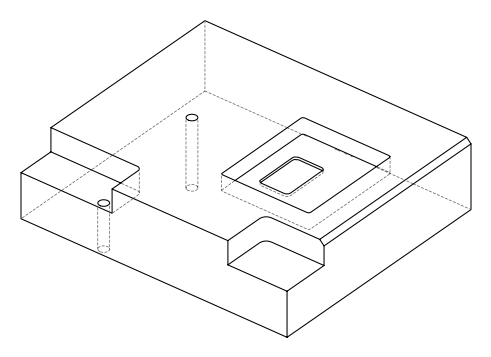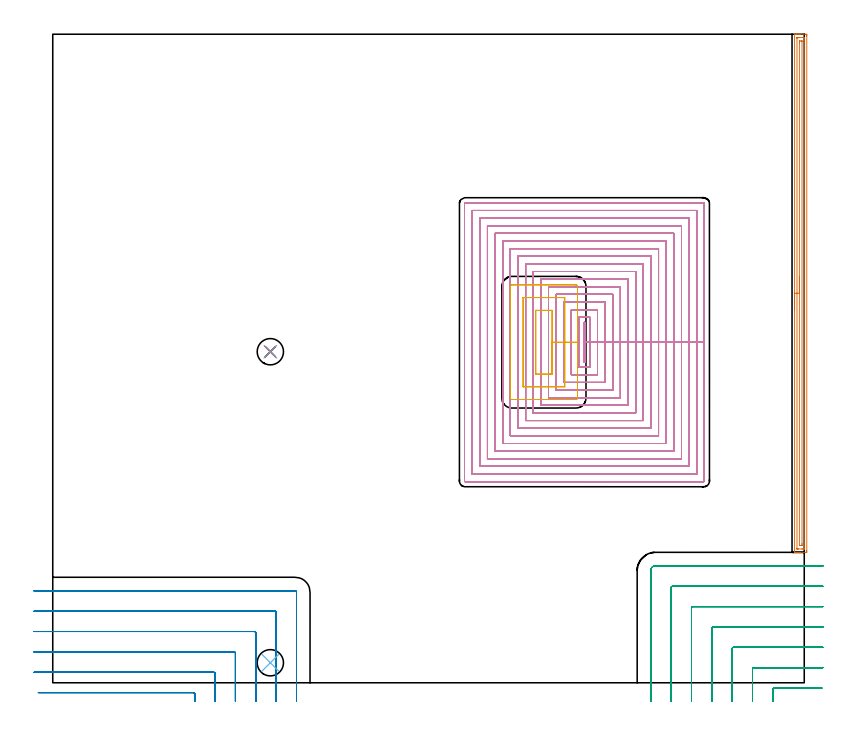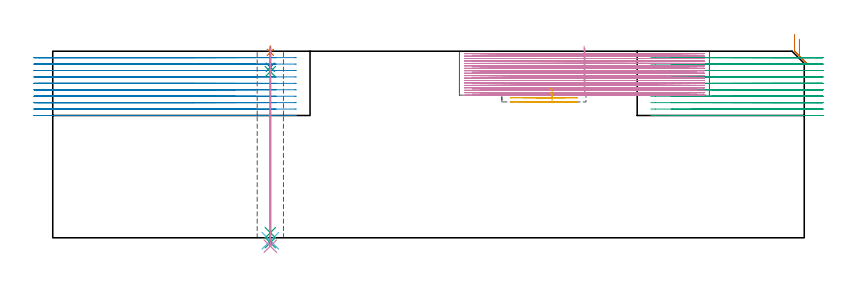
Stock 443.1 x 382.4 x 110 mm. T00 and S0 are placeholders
(PLAN: 10 operations, 8 tool changes, 251.4 min)
(1 AREA_MILL | FG_CHAMFER_SURFACE | UGT0205_001 | 7.53 min | 8023 mm3)
(2 MILL_CORNER_NOTCH_RECTANGULAR | CORNER_NOTCH_RECTANGULAR | NXT0201_012 | Follow Part, ap 4, ae 75% | 20.96 min | 357033 mm3)
(3 MILL_CORNER_NOTCH_RECTANGULAR_1 | CORNER_NOTCH_RECTANGULAR_1 | NXT0201_012 | Follow Part, ap 4, ae 75% | 17.07 min | 286057 mm3)
(4 MILL_RECTANGULAR_POCKET | POCKET_RECTANGULAR_STRAIGHT | NXT0201_008 | Follow Part, ap 1.5, ae 75% | 202.39 min | 650346 mm3)
(5 MILL_RECTANGULAR_POCKET_1 | POCKET_RECTANGULAR_STRAIGHT_1 | UGT0201_101 | Follow Part, ap 2.5, ae 75% | 2.09 min | 15281 mm3)
(6 INDEXABLE_INSERT_DRILL_THROUGH_HOLE_FROM_SOLID | STEP1HOLE | NXT0302_002 | 0.31 min | 13580 mm3)
(7 SPOT_DRILL | STEP1HOLE_1 | NXT0321_9005460120000 | 0.03 min | 3 mm3)
(8 DRILL_BLIND_HOLE_INTO_CENTER | STEP1HOLE_1 | UGT0301_185 | 0.05 min | 219 mm3)
(9 GUN_DRILL_THROUGH_HOLE | STEP1HOLE_1 | UGT0307_002 | 0.53 min | 2872 mm3)
(10 SPADE_DRILL_TO_ENLARGE_THROUGH_HOLE | STEP1HOLE_1 | UGT0306_006 | 0.47 min | 17616 mm3)
(TOOL UGT0205_001 | Chamfer Mill 20 x 3 x 45 deg. | D20 FL50 Z2)
(TOOL NXT0201_012 | ENDMILL 16mm [2P460-1600-NA 1630] | D16 FL38 Z6)
(TOOL NXT0201_008 | ENDMILL 6mm [2P460-0600-NA 1630] | D6 FL26 Z6)
(TOOL UGT0201_101 | End Mill 10 mm | D10 FL12 Z2)
(TOOL NXT0302_002 | Index. Insert Drill 15.5mm [880-D1550L20-05] | D15.5 PA176 FL78 Z2)
(TOOL NXT0321_9005460120000 | NC Spot Drill, 142deg, 12mm, Carbide, Uncoated | D12 PA142 FL30 Z2)
(TOOL UGT0301_185 | Twist Drill 6.3 mm | D6.3 PA118 FL61 Z2)
(TOOL UGT0307_002 | Gun Drill 6 mm | D6 PA130 FL24 Z1)
(TOOL UGT0306_006 | Spade Drill 15.5mm | D15.5 PA132 FL10 Z2)
(OP 1 AREA_MILL)
G17 G21 G94 G90
T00 M6
G54
G17 G0 G90 X437.4 Y219.65 S1061 M3
G43 Z120. H0
G94 G1 Y219.688 Z119.128 F250.
Y219.802 Z118.263
Y219.991 Z117.412
Y220.253 Z116.58
Y220.587 Z115.774
Y220.99 Z115.
Y221.458 Z114.264
Y221.99 Z113.572
Y222.579 Z112.929
Y223.222 Z112.339
Y223.914 Z111.808
Y224.65 Z111.34
Y225.424 Z110.937
Y226.23 Z110.603
Y227.062 Z110.341
Y227.913 Z110.152
Y228.778 Z110.038
Y229.65 Z110.
Y382.242
X437.402 Y382.392 Z109.988
X437.421 Y382.4 Z109.97
X437.755 Z109.644
X438.161 Z109.238
X438.787 Z108.608
X439.985 Z107.411
X440.557 Z106.837
X443.812 Z103.585
X444.098 Y382.397 Z103.299
X444.591 Y382.391 Z102.806
X444.594 Y382.297 Z102.803
X444.599 Y381.796 Z102.801
X444.6 Y381.29 Z102.8
Y77.89
X444.599 Y77.504 Z102.801
X444.594 Y77.003 Z102.803
X444.591 Y76.909 Z102.806
X444.098 Y76.9 Z103.299
X440.557 Z106.837
X439.985 Z107.411
X439.672 Z107.724
X439.1 Z108.296
X438.787 Z108.608
X438.181 Z109.219
X437.755 Z109.644
X437.421 Z109.97
X437.402 Y76.908 Z109.988
X437.4 Y77.058 Z110.
Y229.65
X438.814 Z108.586
Y380.011
X438.816 Y380.227 Z108.584
X438.819 Y380.335 Z108.581
X438.821 Y380.381 Z108.579
X438.902 Y380.39 Z108.498
X439.289 Y380.398 Z108.111
X439.672 Y380.399 Z107.728
X440.172 Y380.4 Z107.228
X442.328 Z105.072
X442.827 Z104.573
X443.061 Y380.397 Z104.339
X443.162 Y380.392 Z104.238
X443.178 Y380.39 Z104.222
X443.18 Y380.376 Z104.22
X443.183 Y380.329 Z104.217
X443.185 Y380.232 Z104.215
X443.186 Y79.289 Z104.214
X443.184 Y79.072 Z104.216
X443.181 Y78.965 Z104.219
X443.179 Y78.919 Z104.221
X443.098 Y78.91 Z104.302
X442.711 Y78.902 Z104.689
X442.328 Y78.901 Z105.072
X441.828 Y78.9 Z105.572
X439.672 Z107.728
X439.172 Z108.228
X438.939 Y78.903 Z108.461
X438.838 Y78.908 Z108.562
X438.822 Y78.91 Z108.578
X438.82 Y78.924 Z108.58
X438.817 Y78.971 Z108.583
X438.815 Y79.068 Z108.585
X438.814 Y229.65 Z108.586
X440.228 Z107.172
X440.229 Y377.334 Z107.171
X440.23 Y377.665 Z107.17
X440.234 Y378.227 Z107.166
X440.235 Y378.383 Z107.165
X440.391 Y378.395 Z107.009
X440.557 Y378.397 Z106.843
X441.271 Y378.4 Z106.129
X441.443 Y378.399 Z105.957
X441.614 Y378.397 Z105.786
X441.729 Y378.393 Z105.671
X441.765 Y378.39 Z105.635
X441.767 Y378.376 Z105.633
X441.769 Y378.337 Z105.631
X441.771 Y378.227 Z105.629
Y81.966
X441.77 Y81.635 Z105.63
X441.766 Y81.073 Z105.634
X441.764 Y80.917 Z105.636
X441.609 Y80.905 Z105.791
X441.443 Y80.903 Z105.957
X440.729 Y80.9 Z106.671
X440.557 Y80.901 Z106.843
X440.386 Y80.903 Z107.014
X440.271 Y80.907 Z107.129
X440.235 Y80.91 Z107.165
X440.233 Y80.924 Z107.167
X440.231 Y80.963 Z107.169
X440.229 Y81.073 Z107.171
X440.228 Y229.65 Z107.172
Y230.522 Z107.21
Y231.386 Z107.324
Y232.238 Z107.512
Y233.07 Z107.775
Y233.876 Z108.108
Y234.65 Z108.511
Y235.386 Z108.98
Y236.078 Z109.511
Y236.721 Z110.101
Y237.31 Z110.744
Y237.841 Z111.436
Y238.31 Z112.172
Y238.713 Z112.945
Y239.047 Z113.751
Y239.309 Z114.583
Y239.498 Z115.435
Y239.612 Z116.3
Y239.65 Z117.172
G0 Z120.
M5
M2
(OP 2 MILL_CORNER_NOTCH_RECTANGULAR)
G17 G21 G94 G90
T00 M6
G54
G17 G0 G90 X83.7 Y-11. S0 M3
G43 Z120. H1
Z106.21
G94 G1 Y-8. F250.
Y-6.594 F500.
G3 X82.906 Y-5.8 R0.8
G1 X-5.51
X-8.51 F250.
G0 Z120.
X95.7 Y-11.
Z106.21
G1 Y-8.
Y5.406 F500.
G3 X94.906 Y6.2 R0.8
G1 X-8.
X-11. F250.
G0 Z120.
X107.7 Y-11.
Z106.21
G1 Y-8.
Y17.405 F500.
G3 X106.905 Y18.2 R0.8
G1 X-8.
X-11. F250.
G0 Z120.
X119.7 Y-11.
Z106.21
G1 Y-8.
Y29.405 F500.
G3 X118.905 Y30.2 R0.8
G1 X-8.
X-11. F250.
G0 Z120.
X131.7 Y-11.
Z106.21
G1 Y-8.
Y41.405 F500.
G3 X130.905 Y42.2 R0.8
G1 X-8.
X-11. F250.
G0 Z120.
X143.7 Y-11.
Z106.21
G1 Y-8.
Y53.4 F500.
G3 X142.9 Y54.2 R0.8
G1 X-8.
X-11. F250.
G0 Z120.
X83.7 Y-11.
Z102.42
G1 Y-8.
Y-6.594 F500.
G3 X82.906 Y-5.8 R0.8
G1 X-5.51
X-8.51 F250.
G0 Z120.
X95.7 Y-11.
Z102.42
G1 Y-8.
Y5.406 F500.
G3 X94.906 Y6.2 R0.8
G1 X-8.
X-11. F250.
G0 Z120.
X107.7 Y-11.
Z102.42
G1 Y-8.
Y17.405 F500.
G3 X106.905 Y18.2 R0.8
G1 X-8.
X-11. F250.
G0 Z120.
X119.7 Y-11.
Z102.42
G1 Y-8.
Y29.405 F500.
G3 X118.905 Y30.2 R0.8
G1 X-8.
X-11. F250.
G0 Z120.
X131.7 Y-11.
Z102.42
G1 Y-8.
Y41.405 F500.
G3 X130.905 Y42.2 R0.8
G1 X-8.
X-11. F250.
G0 Z120.
X143.7 Y-11.
Z102.42
G1 Y-8.
Y53.4 F500.
G3 X142.9 Y54.2 R0.8
G1 X-8.
X-11. F250.
G0 Z120.
X83.7 Y-11.
Z98.63
G1 Y-8.
Y-6.594 F500.
G3 X82.906 Y-5.8 R0.8
G1 X-5.51
X-8.51 F250.
G0 Z120.
X95.7 Y-11.
Z98.63
G1 Y-8.
Y5.406 F500.
G3 X94.906 Y6.2 R0.8
G1 X-8.
X-11. F250.
G0 Z120.
X107.7 Y-11.
Z98.63
G1 Y-8.
Y17.405 F500.
G3 X106.905 Y18.2 R0.8
G1 X-8.
X-11. F250.
G0 Z120.
X119.7 Y-11.
Z98.63
G1 Y-8.
Y29.405 F500.
G3 X118.905 Y30.2 R0.8
G1 X-8.
X-11. F250.
G0 Z120.
X131.7 Y-11.
Z98.63
G1 Y-8.
Y41.405 F500.
G3 X130.905 Y42.2 R0.8
G1 X-8.
X-11. F250.
G0 Z120.
X143.7 Y-11.
Z98.63
G1 Y-8.
Y53.4 F500.
G3 X142.9 Y54.2 R0.8
G1 X-8.
X-11. F250.
G0 Z120.
X83.7 Y-11.
Z94.84
G1 Y-8.
Y-6.594 F500.
G3 X82.906 Y-5.8 R0.8
G1 X-5.51
X-8.51 F250.
G0 Z120.
X95.7 Y-11.
Z94.84
G1 Y-8.
Y5.406 F500.
G3 X94.906 Y6.2 R0.8
G1 X-8.
X-11. F250.
G0 Z120.
X107.7 Y-11.
Z94.84
G1 Y-8.
Y17.405 F500.
G3 X106.905 Y18.2 R0.8
G1 X-8.
X-11. F250.
G0 Z120.
X119.7 Y-11.
Z94.84
G1 Y-8.
Y29.405 F500.
G3 X118.905 Y30.2 R0.8
G1 X-8.
X-11. F250.
G0 Z120.
X131.7 Y-11.
Z94.84
G1 Y-8.
Y41.405 F500.
G3 X130.905 Y42.2 R0.8
G1 X-8.
X-11. F250.
G0 Z120.
X143.7 Y-11.
Z94.84
G1 Y-8.
Y53.4 F500.
G3 X142.9 Y54.2 R0.8
G1 X-8.
X-11. F250.
G0 Z120.
X83.7 Y-11.
Z91.05
G1 Y-8.
Y-6.594 F500.
G3 X82.906 Y-5.8 R0.8
G1 X-5.51
X-8.51 F250.
G0 Z120.
X95.7 Y-11.
Z91.05
G1 Y-8.
Y5.406 F500.
G3 X94.906 Y6.2 R0.8
G1 X-8.
X-11. F250.
G0 Z120.
X107.7 Y-11.
Z91.05
G1 Y-8.
Y17.405 F500.
G3 X106.905 Y18.2 R0.8
G1 X-8.
X-11. F250.
G0 Z120.
X119.7 Y-11.
Z91.05
G1 Y-8.
Y29.405 F500.
G3 X118.905 Y30.2 R0.8
G1 X-8.
X-11. F250.
G0 Z120.
X131.7 Y-11.
Z91.05
G1 Y-8.
Y41.405 F500.
G3 X130.905 Y42.2 R0.8
G1 X-8.
X-11. F250.
G0 Z120.
X143.7 Y-11.
Z91.05
G1 Y-8.
Y53.4 F500.
G3 X142.9 Y54.2 R0.8
G1 X-8.
X-11. F250.
G0 Z120.
X83.7 Y-11.
Z87.26
G1 Y-8.
Y-6.594 F500.
G3 X82.906 Y-5.8 R0.8
G1 X-5.51
X-8.51 F250.
G0 Z120.
X95.7 Y-11.
Z87.26
G1 Y-8.
Y5.406 F500.
G3 X94.906 Y6.2 R0.8
G1 X-8.
X-11. F250.
G0 Z120.
X107.7 Y-11.
Z87.26
G1 Y-8.
Y17.405 F500.
G3 X106.905 Y18.2 R0.8
G1 X-8.
X-11. F250.
G0 Z120.
X119.7 Y-11.
Z87.26
G1 Y-8.
Y29.405 F500.
G3 X118.905 Y30.2 R0.8
G1 X-8.
X-11. F250.
G0 Z120.
X131.7 Y-11.
Z87.26
G1 Y-8.
Y41.405 F500.
G3 X130.905 Y42.2 R0.8
G1 X-8.
X-11. F250.
G0 Z120.
X143.7 Y-11.
Z87.26
G1 Y-8.
Y53.4 F500.
G3 X142.9 Y54.2 R0.8
G1 X-8.
X-11. F250.
G0 Z120.
X83.7 Y-11.
Z83.47
G1 Y-8.
Y-6.594 F500.
G3 X82.906 Y-5.8 R0.8
G1 X-5.51
X-8.51 F250.
G0 Z120.
X95.7 Y-11.
Z83.47
G1 Y-8.
Y5.406 F500.
G3 X94.906 Y6.2 R0.8
G1 X-8.
X-11. F250.
G0 Z120.
X107.7 Y-11.
Z83.47
G1 Y-8.
Y17.405 F500.
G3 X106.905 Y18.2 R0.8
G1 X-8.
X-11. F250.
G0 Z120.
X119.7 Y-11.
Z83.47
G1 Y-8.
Y29.405 F500.
G3 X118.905 Y30.2 R0.8
G1 X-8.
X-11. F250.
G0 Z120.
X131.7 Y-11.
Z83.47
G1 Y-8.
Y41.405 F500.
G3 X130.905 Y42.2 R0.8
G1 X-8.
X-11. F250.
G0 Z120.
X143.7 Y-11.
Z83.47
G1 Y-8.
Y53.4 F500.
G3 X142.9 Y54.2 R0.8
G1 X-8.
X-11. F250.
G0 Z120.
X83.7 Y-11.
Z79.68
G1 Y-8.
Y-6.594 F500.
G3 X82.906 Y-5.8 R0.8
G1 X-5.51
X-8.51 F250.
G0 Z120.
X95.7 Y-11.
Z79.68
G1 Y-8.
Y5.406 F500.
G3 X94.906 Y6.2 R0.8
G1 X-8.
X-11. F250.
G0 Z120.
X107.7 Y-11.
Z79.68
G1 Y-8.
Y17.405 F500.
G3 X106.905 Y18.2 R0.8
G1 X-8.
X-11. F250.
G0 Z120.
X119.7 Y-11.
Z79.68
G1 Y-8.
Y29.405 F500.
G3 X118.905 Y30.2 R0.8
G1 X-8.
X-11. F250.
G0 Z120.
X131.7 Y-11.
Z79.68
G1 Y-8.
Y41.405 F500.
G3 X130.905 Y42.2 R0.8
G1 X-8.
X-11. F250.
G0 Z120.
X143.7 Y-11.
Z79.68
G1 Y-8.
Y53.4 F500.
G3 X142.9 Y54.2 R0.8
G1 X-8.
X-11. F250.
G0 Z120.
X83.7 Y-11.
Z75.89
G1 Y-8.
Y-6.594 F500.
G3 X82.906 Y-5.8 R0.8
G1 X-5.51
X-8.51 F250.
G0 Z120.
X95.7 Y-11.
Z75.89
G1 Y-8.
Y5.406 F500.
G3 X94.906 Y6.2 R0.8
G1 X-8.
X-11. F250.
G0 Z120.
X107.7 Y-11.
Z75.89
G1 Y-8.
Y17.405 F500.
G3 X106.905 Y18.2 R0.8
G1 X-8.
X-11. F250.
G0 Z120.
X119.7 Y-11.
Z75.89
G1 Y-8.
Y29.405 F500.
G3 X118.905 Y30.2 R0.8
G1 X-8.
X-11. F250.
G0 Z120.
X131.7 Y-11.
Z75.89
G1 Y-8.
Y41.405 F500.
G3 X130.905 Y42.2 R0.8
G1 X-8.
X-11. F250.
G0 Z120.
X143.7 Y-11.
Z75.89
G1 Y-8.
Y53.4 F500.
G3 X142.9 Y54.2 R0.8
G1 X-8.
X-11. F250.
G0 Z120.
X83.7 Y-11.
Z72.1
G1 Y-8.
Y-6.594 F500.
G3 X82.906 Y-5.8 R0.8
G1 X-5.51
X-8.51 F250.
G0 Z120.
X95.7 Y-11.
Z72.1
G1 Y-8.
Y5.406 F500.
G3 X94.906 Y6.2 R0.8
G1 X-8.
X-11. F250.
G0 Z120.
X107.7 Y-11.
Z72.1
G1 Y-8.
Y17.405 F500.
G3 X106.905 Y18.2 R0.8
G1 X-8.
X-11. F250.
G0 Z120.
X119.7 Y-11.
Z72.1
G1 Y-8.
Y29.405 F500.
G3 X118.905 Y30.2 R0.8
G1 X-8.
X-11. F250.
G0 Z120.
X131.7 Y-11.
Z72.1
G1 Y-8.
Y41.405 F500.
G3 X130.905 Y42.2 R0.8
G1 X-8.
X-11. F250.
G0 Z120.
X143.7 Y-11.
Z72.1
G1 Y-8.
Y53.4 F500.
G3 X142.9 Y54.2 R0.8
G1 X-8.
X-11. F250.
G0 Z120.
M5
M2
(OP 3 MILL_CORNER_NOTCH_RECTANGULAR_1)
G17 G21 G94 G90
T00 M6
G54
G17 G0 G90 X453.475 Y-3.1 S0 M3
G43 Z120. H1
Z106.21
G94 G1 X450.475 F250.
X425.394 F500.
G3 X424.6 Y-3.894 R0.8
G1 Y-8.
Y-11. F250.
G0 Z120.
X454.1 Y8.9
Z106.21
G1 X451.1
X413.394 F500.
G3 X412.6 Y8.106 R0.8
G1 Y-8.
Y-11. F250.
G0 Z120.
X454.1 Y20.9
Z106.21
G1 X451.1
X401.395 F500.
G3 X400.6 Y20.105 R0.8
G1 Y-8.
Y-11. F250.
G0 Z120.
X454.1 Y32.9
Z106.21
G1 X451.1
X389.395 F500.
G3 X388.6 Y32.105 R0.8
G1 Y-8.
Y-11. F250.
G0 Z120.
X454.1 Y44.9
Z106.21
G1 X451.1
X377.395 F500.
G3 X376.6 Y44.105 R0.8
G1 Y-8.
Y-11. F250.
G0 Z120.
X454.1 Y56.9
Z106.21
G1 X451.1
X365.396 F500.
G3 X364.6 Y56.104 R0.8
G1 Y-8.
Y-11. F250.
G0 Z120.
X454.1 Y68.9
Z106.21
G1 X451.1
X355.3 F500.
G3 X352.6 Y66.2 R2.7
G1 Y-8.
Y-11. F250.
G0 Z120.
X453.475 Y-3.1
Z102.42
G1 X450.475
X425.394 F500.
G3 X424.6 Y-3.894 R0.8
G1 Y-8.
Y-11. F250.
G0 Z120.
X454.1 Y8.9
Z102.42
G1 X451.1
X413.394 F500.
G3 X412.6 Y8.106 R0.8
G1 Y-8.
Y-11. F250.
G0 Z120.
X454.1 Y20.9
Z102.42
G1 X451.1
X401.395 F500.
G3 X400.6 Y20.105 R0.8
G1 Y-8.
Y-11. F250.
G0 Z120.
X454.1 Y32.9
Z102.42
G1 X451.1
X389.395 F500.
G3 X388.6 Y32.105 R0.8
G1 Y-8.
Y-11. F250.
G0 Z120.
X454.1 Y44.9
Z102.42
G1 X451.1
X377.395 F500.
G3 X376.6 Y44.105 R0.8
G1 Y-8.
Y-11. F250.
G0 Z120.
X454.1 Y56.9
Z102.42
G1 X451.1
X365.396 F500.
G3 X364.6 Y56.104 R0.8
G1 Y-8.
Y-11. F250.
G0 Z120.
X454.1 Y68.9
Z102.42
G1 X451.1
X355.3 F500.
G3 X352.6 Y66.2 R2.7
G1 Y-8.
Y-11. F250.
G0 Z120.
X453.475 Y-3.1
Z98.63
G1 X450.475
X425.394 F500.
G3 X424.6 Y-3.894 R0.8
G1 Y-8.
Y-11. F250.
G0 Z120.
X454.1 Y8.9
Z98.63
G1 X451.1
X413.394 F500.
G3 X412.6 Y8.106 R0.8
G1 Y-8.
Y-11. F250.
G0 Z120.
X454.1 Y20.9
Z98.63
G1 X451.1
X401.395 F500.
G3 X400.6 Y20.105 R0.8
G1 Y-8.
Y-11. F250.
G0 Z120.
X454.1 Y32.9
Z98.63
G1 X451.1
X389.395 F500.
G3 X388.6 Y32.105 R0.8
G1 Y-8.
Y-11. F250.
G0 Z120.
X454.1 Y44.9
Z98.63
G1 X451.1
X377.395 F500.
G3 X376.6 Y44.105 R0.8
G1 Y-8.
Y-11. F250.
G0 Z120.
X454.1 Y56.9
Z98.63
G1 X451.1
X365.396 F500.
G3 X364.6 Y56.104 R0.8
G1 Y-8.
Y-11. F250.
G0 Z120.
X454.1 Y68.9
Z98.63
G1 X451.1
X355.3 F500.
G3 X352.6 Y66.2 R2.7
G1 Y-8.
Y-11. F250.
G0 Z120.
X453.475 Y-3.1
Z94.84
G1 X450.475
X425.394 F500.
G3 X424.6 Y-3.894 R0.8
G1 Y-8.
Y-11. F250.
G0 Z120.
X454.1 Y8.9
Z94.84
G1 X451.1
X413.394 F500.
G3 X412.6 Y8.106 R0.8
G1 Y-8.
Y-11. F250.
G0 Z120.
X454.1 Y20.9
Z94.84
G1 X451.1
X401.395 F500.
G3 X400.6 Y20.105 R0.8
G1 Y-8.
Y-11. F250.
G0 Z120.
X454.1 Y32.9
Z94.84
G1 X451.1
X389.395 F500.
G3 X388.6 Y32.105 R0.8
G1 Y-8.
Y-11. F250.
G0 Z120.
X454.1 Y44.9
Z94.84
G1 X451.1
X377.395 F500.
G3 X376.6 Y44.105 R0.8
G1 Y-8.
Y-11. F250.
G0 Z120.
X454.1 Y56.9
Z94.84
G1 X451.1
X365.396 F500.
G3 X364.6 Y56.104 R0.8
G1 Y-8.
Y-11. F250.
G0 Z120.
X454.1 Y68.9
Z94.84
G1 X451.1
X355.3 F500.
G3 X352.6 Y66.2 R2.7
G1 Y-8.
Y-11. F250.
G0 Z120.
X453.475 Y-3.1
Z91.05
G1 X450.475
X425.394 F500.
G3 X424.6 Y-3.894 R0.8
G1 Y-8.
Y-11. F250.
G0 Z120.
X454.1 Y8.9
Z91.05
G1 X451.1
X413.394 F500.
G3 X412.6 Y8.106 R0.8
G1 Y-8.
Y-11. F250.
G0 Z120.
X454.1 Y20.9
Z91.05
G1 X451.1
X401.395 F500.
G3 X400.6 Y20.105 R0.8
G1 Y-8.
Y-11. F250.
G0 Z120.
X454.1 Y32.9
Z91.05
G1 X451.1
X389.395 F500.
G3 X388.6 Y32.105 R0.8
G1 Y-8.
Y-11. F250.
G0 Z120.
X454.1 Y44.9
Z91.05
G1 X451.1
X377.395 F500.
G3 X376.6 Y44.105 R0.8
G1 Y-8.
Y-11. F250.
G0 Z120.
X454.1 Y56.9
Z91.05
G1 X451.1
X365.396 F500.
G3 X364.6 Y56.104 R0.8
G1 Y-8.
Y-11. F250.
G0 Z120.
X454.1 Y68.9
Z91.05
G1 X451.1
X355.3 F500.
G3 X352.6 Y66.2 R2.7
G1 Y-8.
Y-11. F250.
G0 Z120.
X453.475 Y-3.1
Z87.26
G1 X450.475
X425.394 F500.
G3 X424.6 Y-3.894 R0.8
G1 Y-8.
Y-11. F250.
G0 Z120.
X454.1 Y8.9
Z87.26
G1 X451.1
X413.394 F500.
G3 X412.6 Y8.106 R0.8
G1 Y-8.
Y-11. F250.
G0 Z120.
X454.1 Y20.9
Z87.26
G1 X451.1
X401.395 F500.
G3 X400.6 Y20.105 R0.8
G1 Y-8.
Y-11. F250.
G0 Z120.
X454.1 Y32.9
Z87.26
G1 X451.1
X389.395 F500.
G3 X388.6 Y32.105 R0.8
G1 Y-8.
Y-11. F250.
G0 Z120.
X454.1 Y44.9
Z87.26
G1 X451.1
X377.395 F500.
G3 X376.6 Y44.105 R0.8
G1 Y-8.
Y-11. F250.
G0 Z120.
X454.1 Y56.9
Z87.26
G1 X451.1
X365.396 F500.
G3 X364.6 Y56.104 R0.8
G1 Y-8.
Y-11. F250.
G0 Z120.
X454.1 Y68.9
Z87.26
G1 X451.1
X355.3 F500.
G3 X352.6 Y66.2 R2.7
G1 Y-8.
Y-11. F250.
G0 Z120.
X453.475 Y-3.1
Z83.47
G1 X450.475
X425.394 F500.
G3 X424.6 Y-3.894 R0.8
G1 Y-8.
Y-11. F250.
G0 Z120.
X454.1 Y8.9
Z83.47
G1 X451.1
X413.394 F500.
G3 X412.6 Y8.106 R0.8
G1 Y-8.
Y-11. F250.
G0 Z120.
X454.1 Y20.9
Z83.47
G1 X451.1
X401.395 F500.
G3 X400.6 Y20.105 R0.8
G1 Y-8.
Y-11. F250.
G0 Z120.
X454.1 Y32.9
Z83.47
G1 X451.1
X389.395 F500.
G3 X388.6 Y32.105 R0.8
G1 Y-8.
Y-11. F250.
G0 Z120.
X454.1 Y44.9
Z83.47
G1 X451.1
X377.395 F500.
G3 X376.6 Y44.105 R0.8
G1 Y-8.
Y-11. F250.
G0 Z120.
X454.1 Y56.9
Z83.47
G1 X451.1
X365.396 F500.
G3 X364.6 Y56.104 R0.8
G1 Y-8.
Y-11. F250.
G0 Z120.
X454.1 Y68.9
Z83.47
G1 X451.1
X355.3 F500.
G3 X352.6 Y66.2 R2.7
G1 Y-8.
Y-11. F250.
G0 Z120.
X453.475 Y-3.1
Z79.68
G1 X450.475
X425.394 F500.
G3 X424.6 Y-3.894 R0.8
G1 Y-8.
Y-11. F250.
G0 Z120.
X454.1 Y8.9
Z79.68
G1 X451.1
X413.394 F500.
G3 X412.6 Y8.106 R0.8
G1 Y-8.
Y-11. F250.
G0 Z120.
X454.1 Y20.9
Z79.68
G1 X451.1
X401.395 F500.
G3 X400.6 Y20.105 R0.8
G1 Y-8.
Y-11. F250.
G0 Z120.
X454.1 Y32.9
Z79.68
G1 X451.1
X389.395 F500.
G3 X388.6 Y32.105 R0.8
G1 Y-8.
Y-11. F250.
G0 Z120.
X454.1 Y44.9
Z79.68
G1 X451.1
X377.395 F500.
G3 X376.6 Y44.105 R0.8
G1 Y-8.
Y-11. F250.
G0 Z120.
X454.1 Y56.9
Z79.68
G1 X451.1
X365.396 F500.
G3 X364.6 Y56.104 R0.8
G1 Y-8.
Y-11. F250.
G0 Z120.
X454.1 Y68.9
Z79.68
G1 X451.1
X355.3 F500.
G3 X352.6 Y66.2 R2.7
G1 Y-8.
Y-11. F250.
G0 Z120.
X453.475 Y-3.1
Z75.89
G1 X450.475
X425.394 F500.
G3 X424.6 Y-3.894 R0.8
G1 Y-8.
Y-11. F250.
G0 Z120.
X454.1 Y8.9
Z75.89
G1 X451.1
X413.394 F500.
G3 X412.6 Y8.106 R0.8
G1 Y-8.
Y-11. F250.
G0 Z120.
X454.1 Y20.9
Z75.89
G1 X451.1
X401.395 F500.
G3 X400.6 Y20.105 R0.8
G1 Y-8.
Y-11. F250.
G0 Z120.
X454.1 Y32.9
Z75.89
G1 X451.1
X389.395 F500.
G3 X388.6 Y32.105 R0.8
G1 Y-8.
Y-11. F250.
G0 Z120.
X454.1 Y44.9
Z75.89
G1 X451.1
X377.395 F500.
G3 X376.6 Y44.105 R0.8
G1 Y-8.
Y-11. F250.
G0 Z120.
X454.1 Y56.9
Z75.89
G1 X451.1
X365.396 F500.
G3 X364.6 Y56.104 R0.8
G1 Y-8.
Y-11. F250.
G0 Z120.
X454.1 Y68.9
Z75.89
G1 X451.1
X355.3 F500.
G3 X352.6 Y66.2 R2.7
G1 Y-8.
Y-11. F250.
G0 Z120.
X453.475 Y-3.1
Z72.1
G1 X450.475
X425.394 F500.
G3 X424.6 Y-3.894 R0.8
G1 Y-8.
Y-11. F250.
G0 Z120.
X454.1 Y8.9
Z72.1
G1 X451.1
X413.394 F500.
G3 X412.6 Y8.106 R0.8
G1 Y-8.
Y-11. F250.
G0 Z120.
X454.1 Y20.9
Z72.1
G1 X451.1
X401.395 F500.
G3 X400.6 Y20.105 R0.8
G1 Y-8.
Y-11. F250.
G0 Z120.
X454.1 Y32.9
Z72.1
G1 X451.1
X389.395 F500.
G3 X388.6 Y32.105 R0.8
G1 Y-8.
Y-11. F250.
G0 Z120.
X454.1 Y44.9
Z72.1
G1 X451.1
X377.395 F500.
G3 X376.6 Y44.105 R0.8
G1 Y-8.
Y-11. F250.
G0 Z120.
X454.1 Y56.9
Z72.1
G1 X451.1
X365.396 F500.
G3 X364.6 Y56.104 R0.8
G1 Y-8.
Y-11. F250.
G0 Z120.
X454.1 Y68.9
Z72.1
G1 X451.1
X355.3 F500.
G3 X352.6 Y66.2 R2.7
G1 Y-8.
Y-11. F250.
G0 Z120.
M5
M2
(OP 4 MILL_RECTANGULAR_POCKET)
G17 G21 G94 G90
T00 M6
G54
G17 G0 G90 X313.3 Y193.566 S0 M3
G43 Z120. H1
Z113.
G94 G1 Y189.1 Z111.803 F250.
X313.7 Z111.696
Y200.8 Z108.561
Y212.5 F500.
X313.3
Y189.1
X313.7
Y200.8
X316.7
Y215.5
X310.3
Y186.1
X316.7
Y200.8
X321.2
Y220.
X305.8
Y181.6
X321.2
Y200.8
X325.7
Y224.5
X301.3
Y177.1
X325.7
Y200.8
X330.2
Y229.
X296.8
Y172.6
X330.2
Y200.8
X334.7
Y233.5
X292.3
Y168.1
X334.7
Y200.8
X339.2
Y238.
X287.8
Y163.6
X339.2
Y200.8
X343.7
Y242.5
X283.3
Y159.1
X343.7
Y200.8
X348.2
Y247.
X278.8
Y154.6
X348.2
Y200.8
X352.7
Y251.5
X274.3
Y150.1
X352.7
Y200.8
X357.2
Y256.
X269.8
Y145.6
X357.2
Y200.8
X361.7
Y260.5
X265.3
Y141.1
X361.7
Y200.8
X366.2
Y265.
X260.8
Y136.6
X366.2
Y200.8
X370.7
Y269.5
X256.3
Y132.1
X370.7
Y200.8
X375.2
Y274.
X251.8
Y127.6
X375.2
Y200.8
X379.7
Y278.5
X247.3
Y123.1
X379.7
Y200.8
X384.2
Y282.7
G3 X383.9 Y283. R0.3
G1 X243.1
G3 X242.8 Y282.7 R0.3
G1 Y118.9
G3 X243.1 Y118.6 R0.3
G1 X383.9
G3 X384.2 Y118.9 R0.3
G1 Y200.8
Y201.8
G0 X313.3 Y193.566 Z111.561
G1 Y189.1 Z110.364 F250.
X313.7 Z110.257
Y200.8 Z107.122
Y212.5 F500.
X313.3
Y189.1
X313.7
Y200.8
X316.7
Y215.5
X310.3
Y186.1
X316.7
Y200.8
X321.2
Y220.
X305.8
Y181.6
X321.2
Y200.8
X325.7
Y224.5
X301.3
Y177.1
X325.7
Y200.8
X330.2
Y229.
X296.8
Y172.6
X330.2
Y200.8
X334.7
Y233.5
X292.3
Y168.1
X334.7
Y200.8
X339.2
Y238.
X287.8
Y163.6
X339.2
Y200.8
X343.7
Y242.5
X283.3
Y159.1
X343.7
Y200.8
X348.2
Y247.
X278.8
Y154.6
X348.2
Y200.8
X352.7
Y251.5
X274.3
Y150.1
X352.7
Y200.8
X357.2
Y256.
X269.8
Y145.6
X357.2
Y200.8
X361.7
Y260.5
X265.3
Y141.1
X361.7
Y200.8
X366.2
Y265.
X260.8
Y136.6
X366.2
Y200.8
X370.7
Y269.5
X256.3
Y132.1
X370.7
Y200.8
X375.2
Y274.
X251.8
Y127.6
X375.2
Y200.8
X379.7
Y278.5
X247.3
Y123.1
X379.7
Y200.8
X384.2
Y282.7
G3 X383.9 Y283. R0.3
G1 X243.1
G3 X242.8 Y282.7 R0.3
G1 Y118.9
G3 X243.1 Y118.6 R0.3
G1 X383.9
G3 X384.2 Y118.9 R0.3
G1 Y200.8
Y201.8
G0 X313.3 Y193.566 Z110.122
G1 Y189.1 Z108.925 F250.
X313.7 Z108.818
Y200.8 Z105.683
Y212.5 F500.
X313.3
Y189.1
X313.7
Y200.8
X316.7
Y215.5
X310.3
Y186.1
X316.7
Y200.8
X321.2
Y220.
X305.8
Y181.6
X321.2
Y200.8
X325.7
Y224.5
X301.3
Y177.1
X325.7
Y200.8
X330.2
Y229.
X296.8
Y172.6
X330.2
Y200.8
X334.7
Y233.5
X292.3
Y168.1
X334.7
Y200.8
X339.2
Y238.
X287.8
Y163.6
X339.2
Y200.8
X343.7
Y242.5
X283.3
Y159.1
X343.7
Y200.8
X348.2
Y247.
X278.8
Y154.6
X348.2
Y200.8
X352.7
Y251.5
X274.3
Y150.1
X352.7
Y200.8
X357.2
Y256.
X269.8
Y145.6
X357.2
Y200.8
X361.7
Y260.5
X265.3
Y141.1
X361.7
Y200.8
X366.2
Y265.
X260.8
Y136.6
X366.2
Y200.8
X370.7
Y269.5
X256.3
Y132.1
X370.7
Y200.8
X375.2
Y274.
X251.8
Y127.6
X375.2
Y200.8
X379.7
Y278.5
X247.3
Y123.1
X379.7
Y200.8
X384.2
Y282.7
G3 X383.9 Y283. R0.3
G1 X243.1
G3 X242.8 Y282.7 R0.3
G1 Y118.9
G3 X243.1 Y118.6 R0.3
G1 X383.9
G3 X384.2 Y118.9 R0.3
G1 Y200.8
Y201.8
G0 X313.3 Y193.566 Z108.683
G1 Y189.1 Z107.487 F250.
X313.7 Z107.379
Y200.8 Z104.244
Y212.5 F500.
X313.3
Y189.1
X313.7
Y200.8
X316.7
Y215.5
X310.3
Y186.1
X316.7
Y200.8
X321.2
Y220.
X305.8
Y181.6
X321.2
Y200.8
X325.7
Y224.5
X301.3
Y177.1
X325.7
Y200.8
X330.2
Y229.
X296.8
Y172.6
X330.2
Y200.8
X334.7
Y233.5
X292.3
Y168.1
X334.7
Y200.8
X339.2
Y238.
X287.8
Y163.6
X339.2
Y200.8
X343.7
Y242.5
X283.3
Y159.1
X343.7
Y200.8
X348.2
Y247.
X278.8
Y154.6
X348.2
Y200.8
X352.7
Y251.5
X274.3
Y150.1
X352.7
Y200.8
X357.2
Y256.
X269.8
Y145.6
X357.2
Y200.8
X361.7
Y260.5
X265.3
Y141.1
X361.7
Y200.8
X366.2
Y265.
X260.8
Y136.6
X366.2
Y200.8
X370.7
Y269.5
X256.3
Y132.1
X370.7
Y200.8
X375.2
Y274.
X251.8
Y127.6
X375.2
Y200.8
X379.7
Y278.5
X247.3
Y123.1
X379.7
Y200.8
X384.2
Y282.7
G3 X383.9 Y283. R0.3
G1 X243.1
G3 X242.8 Y282.7 R0.3
G1 Y118.9
G3 X243.1 Y118.6 R0.3
G1 X383.9
G3 X384.2 Y118.9 R0.3
G1 Y200.8
Y201.8
G0 X313.3 Y193.566 Z107.244
G1 Y189.1 Z106.048 F250.
X313.7 Z105.94
Y200.8 Z102.805
Y212.5 F500.
X313.3
Y189.1
X313.7
Y200.8
X316.7
Y215.5
X310.3
Y186.1
X316.7
Y200.8
X321.2
Y220.
X305.8
Y181.6
X321.2
Y200.8
X325.7
Y224.5
X301.3
Y177.1
X325.7
Y200.8
X330.2
Y229.
X296.8
Y172.6
X330.2
Y200.8
X334.7
Y233.5
X292.3
Y168.1
X334.7
Y200.8
X339.2
Y238.
X287.8
Y163.6
X339.2
Y200.8
X343.7
Y242.5
X283.3
Y159.1
X343.7
Y200.8
X348.2
Y247.
X278.8
Y154.6
X348.2
Y200.8
X352.7
Y251.5
X274.3
Y150.1
X352.7
Y200.8
X357.2
Y256.
X269.8
Y145.6
X357.2
Y200.8
X361.7
Y260.5
X265.3
Y141.1
X361.7
Y200.8
X366.2
Y265.
X260.8
Y136.6
X366.2
Y200.8
X370.7
Y269.5
X256.3
Y132.1
X370.7
Y200.8
X375.2
Y274.
X251.8
Y127.6
X375.2
Y200.8
X379.7
Y278.5
X247.3
Y123.1
X379.7
Y200.8
X384.2
Y282.7
G3 X383.9 Y283. R0.3
G1 X243.1
G3 X242.8 Y282.7 R0.3
G1 Y118.9
G3 X243.1 Y118.6 R0.3
G1 X383.9
G3 X384.2 Y118.9 R0.3
G1 Y200.8
Y201.8
G0 X313.3 Y193.566 Z105.805
G1 Y189.1 Z104.609 F250.
X313.7 Z104.502
Y200.8 Z101.367
Y212.5 F500.
X313.3
Y189.1
X313.7
Y200.8
X316.7
Y215.5
X310.3
Y186.1
X316.7
Y200.8
X321.2
Y220.
X305.8
Y181.6
X321.2
Y200.8
X325.7
Y224.5
X301.3
Y177.1
X325.7
Y200.8
X330.2
Y229.
X296.8
Y172.6
X330.2
Y200.8
X334.7
Y233.5
X292.3
Y168.1
X334.7
Y200.8
X339.2
Y238.
X287.8
Y163.6
X339.2
Y200.8
X343.7
Y242.5
X283.3
Y159.1
X343.7
Y200.8
X348.2
Y247.
X278.8
Y154.6
X348.2
Y200.8
X352.7
Y251.5
X274.3
Y150.1
X352.7
Y200.8
X357.2
Y256.
X269.8
Y145.6
X357.2
Y200.8
X361.7
Y260.5
X265.3
Y141.1
X361.7
Y200.8
X366.2
Y265.
X260.8
Y136.6
X366.2
Y200.8
X370.7
Y269.5
X256.3
Y132.1
X370.7
Y200.8
X375.2
Y274.
X251.8
Y127.6
X375.2
Y200.8
X379.7
Y278.5
X247.3
Y123.1
X379.7
Y200.8
X384.2
Y282.7
G3 X383.9 Y283. R0.3
G1 X243.1
G3 X242.8 Y282.7 R0.3
G1 Y118.9
G3 X243.1 Y118.6 R0.3
G1 X383.9
G3 X384.2 Y118.9 R0.3
G1 Y200.8
Y201.8
G0 X313.3 Y193.566 Z104.367
G1 Y189.1 Z103.17 F250.
X313.7 Z103.063
Y200.8 Z99.928
Y212.5 F500.
X313.3
Y189.1
X313.7
Y200.8
X316.7
Y215.5
X310.3
Y186.1
X316.7
Y200.8
X321.2
Y220.
X305.8
Y181.6
X321.2
Y200.8
X325.7
Y224.5
X301.3
Y177.1
X325.7
Y200.8
X330.2
Y229.
X296.8
Y172.6
X330.2
Y200.8
X334.7
Y233.5
X292.3
Y168.1
X334.7
Y200.8
X339.2
Y238.
X287.8
Y163.6
X339.2
Y200.8
X343.7
Y242.5
X283.3
Y159.1
X343.7
Y200.8
X348.2
Y247.
X278.8
Y154.6
X348.2
Y200.8
X352.7
Y251.5
X274.3
Y150.1
X352.7
Y200.8
X357.2
Y256.
X269.8
Y145.6
X357.2
Y200.8
X361.7
Y260.5
X265.3
Y141.1
X361.7
Y200.8
X366.2
Y265.
X260.8
Y136.6
X366.2
Y200.8
X370.7
Y269.5
X256.3
Y132.1
X370.7
Y200.8
X375.2
Y274.
X251.8
Y127.6
X375.2
Y200.8
X379.7
Y278.5
X247.3
Y123.1
X379.7
Y200.8
X384.2
Y282.7
G3 X383.9 Y283. R0.3
G1 X243.1
G3 X242.8 Y282.7 R0.3
G1 Y118.9
G3 X243.1 Y118.6 R0.3
G1 X383.9
G3 X384.2 Y118.9 R0.3
G1 Y200.8
Y201.8
G0 X313.3 Y193.566 Z102.928
G1 Y189.1 Z101.731 F250.
X313.7 Z101.624
Y200.8 Z98.489
Y212.5 F500.
X313.3
Y189.1
X313.7
Y200.8
X316.7
Y215.5
X310.3
Y186.1
X316.7
Y200.8
X321.2
Y220.
X305.8
Y181.6
X321.2
Y200.8
X325.7
Y224.5
X301.3
Y177.1
X325.7
Y200.8
X330.2
Y229.
X296.8
Y172.6
X330.2
Y200.8
X334.7
Y233.5
X292.3
Y168.1
X334.7
Y200.8
X339.2
Y238.
X287.8
Y163.6
X339.2
Y200.8
X343.7
Y242.5
X283.3
Y159.1
X343.7
Y200.8
X348.2
Y247.
X278.8
Y154.6
X348.2
Y200.8
X352.7
Y251.5
X274.3
Y150.1
X352.7
Y200.8
X357.2
Y256.
X269.8
Y145.6
X357.2
Y200.8
X361.7
Y260.5
X265.3
Y141.1
X361.7
Y200.8
X366.2
Y265.
X260.8
Y136.6
X366.2
Y200.8
X370.7
Y269.5
X256.3
Y132.1
X370.7
Y200.8
X375.2
Y274.
X251.8
Y127.6
X375.2
Y200.8
X379.7
Y278.5
X247.3
Y123.1
X379.7
Y200.8
X384.2
Y282.7
G3 X383.9 Y283. R0.3
G1 X243.1
G3 X242.8 Y282.7 R0.3
G1 Y118.9
G3 X243.1 Y118.6 R0.3
G1 X383.9
G3 X384.2 Y118.9 R0.3
G1 Y200.8
Y201.8
G0 X313.3 Y193.566 Z101.489
G1 Y189.1 Z100.292 F250.
X313.7 Z100.185
Y200.8 Z97.05
Y212.5 F500.
X313.3
Y189.1
X313.7
Y200.8
X316.7
Y215.5
X310.3
Y186.1
X316.7
Y200.8
X321.2
Y220.
X305.8
Y181.6
X321.2
Y200.8
X325.7
Y224.5
X301.3
Y177.1
X325.7
Y200.8
X330.2
Y229.
X296.8
Y172.6
X330.2
Y200.8
X334.7
Y233.5
X292.3
Y168.1
X334.7
Y200.8
X339.2
Y238.
X287.8
Y163.6
X339.2
Y200.8
X343.7
Y242.5
X283.3
Y159.1
X343.7
Y200.8
X348.2
Y247.
X278.8
Y154.6
X348.2
Y200.8
X352.7
Y251.5
X274.3
Y150.1
X352.7
Y200.8
X357.2
Y256.
X269.8
Y145.6
X357.2
Y200.8
X361.7
Y260.5
X265.3
Y141.1
X361.7
Y200.8
X366.2
Y265.
X260.8
Y136.6
X366.2
Y200.8
X370.7
Y269.5
X256.3
Y132.1
X370.7
Y200.8
X375.2
Y274.
X251.8
Y127.6
X375.2
Y200.8
X379.7
Y278.5
X247.3
Y123.1
X379.7
Y200.8
X384.2
Y282.7
G3 X383.9 Y283. R0.3
G1 X243.1
G3 X242.8 Y282.7 R0.3
G1 Y118.9
G3 X243.1 Y118.6 R0.3
G1 X383.9
G3 X384.2 Y118.9 R0.3
G1 Y200.8
Y201.8
G0 X313.3 Y193.566 Z100.05
G1 Y189.1 Z98.853 F250.
X313.7 Z98.746
Y200.8 Z95.611
Y212.5 F500.
X313.3
Y189.1
X313.7
Y200.8
X316.7
Y215.5
X310.3
Y186.1
X316.7
Y200.8
X321.2
Y220.
X305.8
Y181.6
X321.2
Y200.8
X325.7
Y224.5
X301.3
Y177.1
X325.7
Y200.8
X330.2
Y229.
X296.8
Y172.6
X330.2
Y200.8
X334.7
Y233.5
X292.3
Y168.1
X334.7
Y200.8
X339.2
Y238.
X287.8
Y163.6
X339.2
Y200.8
X343.7
Y242.5
X283.3
Y159.1
X343.7
Y200.8
X348.2
Y247.
X278.8
Y154.6
X348.2
Y200.8
X352.7
Y251.5
X274.3
Y150.1
X352.7
Y200.8
X357.2
Y256.
X269.8
Y145.6
X357.2
Y200.8
X361.7
Y260.5
X265.3
Y141.1
X361.7
Y200.8
X366.2
Y265.
X260.8
Y136.6
X366.2
Y200.8
X370.7
Y269.5
X256.3
Y132.1
X370.7
Y200.8
X375.2
Y274.
X251.8
Y127.6
X375.2
Y200.8
X379.7
Y278.5
X247.3
Y123.1
X379.7
Y200.8
X384.2
Y282.7
G3 X383.9 Y283. R0.3
G1 X243.1
G3 X242.8 Y282.7 R0.3
G1 Y118.9
G3 X243.1 Y118.6 R0.3
G1 X383.9
G3 X384.2 Y118.9 R0.3
G1 Y200.8
Y201.8
G0 X313.3 Y193.566 Z98.611
G1 Y189.1 Z97.414 F250.
X313.7 Z97.307
Y200.8 Z94.172
Y212.5 F500.
X313.3
Y189.1
X313.7
Y200.8
X316.7
Y215.5
X310.3
Y186.1
X316.7
Y200.8
X321.2
Y220.
X305.8
Y181.6
X321.2
Y200.8
X325.7
Y224.5
X301.3
Y177.1
X325.7
Y200.8
X330.2
Y229.
X296.8
Y172.6
X330.2
Y200.8
X334.7
Y233.5
X292.3
Y168.1
X334.7
Y200.8
X339.2
Y238.
X287.8
Y163.6
X339.2
Y200.8
X343.7
Y242.5
X283.3
Y159.1
X343.7
Y200.8
X348.2
Y247.
X278.8
Y154.6
X348.2
Y200.8
X352.7
Y251.5
X274.3
Y150.1
X352.7
Y200.8
X357.2
Y256.
X269.8
Y145.6
X357.2
Y200.8
X361.7
Y260.5
X265.3
Y141.1
X361.7
Y200.8
X366.2
Y265.
X260.8
Y136.6
X366.2
Y200.8
X370.7
Y269.5
X256.3
Y132.1
X370.7
Y200.8
X375.2
Y274.
X251.8
Y127.6
X375.2
Y200.8
X379.7
Y278.5
X247.3
Y123.1
X379.7
Y200.8
X384.2
Y282.7
G3 X383.9 Y283. R0.3
G1 X243.1
G3 X242.8 Y282.7 R0.3
G1 Y118.9
G3 X243.1 Y118.6 R0.3
G1 X383.9
G3 X384.2 Y118.9 R0.3
G1 Y200.8
Y201.8
G0 X313.3 Y193.566 Z97.172
G1 Y189.1 Z95.975 F250.
X313.7 Z95.868
Y200.8 Z92.733
Y212.5 F500.
X313.3
Y189.1
X313.7
Y200.8
X316.7
Y215.5
X310.3
Y186.1
X316.7
Y200.8
X321.2
Y220.
X305.8
Y181.6
X321.2
Y200.8
X325.7
Y224.5
X301.3
Y177.1
X325.7
Y200.8
X330.2
Y229.
X296.8
Y172.6
X330.2
Y200.8
X334.7
Y233.5
X292.3
Y168.1
X334.7
Y200.8
X339.2
Y238.
X287.8
Y163.6
X339.2
Y200.8
X343.7
Y242.5
X283.3
Y159.1
X343.7
Y200.8
X348.2
Y247.
X278.8
Y154.6
X348.2
Y200.8
X352.7
Y251.5
X274.3
Y150.1
X352.7
Y200.8
X357.2
Y256.
X269.8
Y145.6
X357.2
Y200.8
X361.7
Y260.5
X265.3
Y141.1
X361.7
Y200.8
X366.2
Y265.
X260.8
Y136.6
X366.2
Y200.8
X370.7
Y269.5
X256.3
Y132.1
X370.7
Y200.8
X375.2
Y274.
X251.8
Y127.6
X375.2
Y200.8
X379.7
Y278.5
X247.3
Y123.1
X379.7
Y200.8
X384.2
Y282.7
G3 X383.9 Y283. R0.3
G1 X243.1
G3 X242.8 Y282.7 R0.3
G1 Y118.9
G3 X243.1 Y118.6 R0.3
G1 X383.9
G3 X384.2 Y118.9 R0.3
G1 Y200.8
Y201.8
G0 X313.3 Y193.566 Z95.733
G1 Y189.1 Z94.537 F250.
X313.7 Z94.429
Y200.8 Z91.294
Y212.5 F500.
X313.3
Y189.1
X313.7
Y200.8
X316.7
Y215.5
X310.3
Y186.1
X316.7
Y200.8
X321.2
Y220.
X305.8
Y181.6
X321.2
Y200.8
X325.7
Y224.5
X301.3
Y177.1
X325.7
Y200.8
X330.2
Y229.
X296.8
Y172.6
X330.2
Y200.8
X334.7
Y233.5
X292.3
Y168.1
X334.7
Y200.8
X339.2
Y238.
X287.8
Y163.6
X339.2
Y200.8
X343.7
Y242.5
X283.3
Y159.1
X343.7
Y200.8
X348.2
Y247.
X278.8
Y154.6
X348.2
Y200.8
X352.7
Y251.5
X274.3
Y150.1
X352.7
Y200.8
X357.2
Y256.
X269.8
Y145.6
X357.2
Y200.8
X361.7
Y260.5
X265.3
Y141.1
X361.7
Y200.8
X366.2
Y265.
X260.8
Y136.6
X366.2
Y200.8
X370.7
Y269.5
X256.3
Y132.1
X370.7
Y200.8
X375.2
Y274.
X251.8
Y127.6
X375.2
Y200.8
X379.7
Y278.5
X247.3
Y123.1
X379.7
Y200.8
X384.2
Y282.7
G3 X383.9 Y283. R0.3
G1 X243.1
G3 X242.8 Y282.7 R0.3
G1 Y118.9
G3 X243.1 Y118.6 R0.3
G1 X383.9
G3 X384.2 Y118.9 R0.3
G1 Y200.8
Y201.8
G0 X313.3 Y193.566 Z94.294
G1 Y189.1 Z93.098 F250.
X313.7 Z92.991
Y200.8 Z89.856
Y212.5 F500.
X313.3
Y189.1
X313.7
Y200.8
X316.7
Y215.5
X310.3
Y186.1
X316.7
Y200.8
X321.2
Y220.
X305.8
Y181.6
X321.2
Y200.8
X325.7
Y224.5
X301.3
Y177.1
X325.7
Y200.8
X330.2
Y229.
X296.8
Y172.6
X330.2
Y200.8
X334.7
Y233.5
X292.3
Y168.1
X334.7
Y200.8
X339.2
Y238.
X287.8
Y163.6
X339.2
Y200.8
X343.7
Y242.5
X283.3
Y159.1
X343.7
Y200.8
X348.2
Y247.
X278.8
Y154.6
X348.2
Y200.8
X352.7
Y251.5
X274.3
Y150.1
X352.7
Y200.8
X357.2
Y256.
X269.8
Y145.6
X357.2
Y200.8
X361.7
Y260.5
X265.3
Y141.1
X361.7
Y200.8
X366.2
Y265.
X260.8
Y136.6
X366.2
Y200.8
X370.7
Y269.5
X256.3
Y132.1
X370.7
Y200.8
X375.2
Y274.
X251.8
Y127.6
X375.2
Y200.8
X379.7
Y278.5
X247.3
Y123.1
X379.7
Y200.8
X384.2
Y282.7
G3 X383.9 Y283. R0.3
G1 X243.1
G3 X242.8 Y282.7 R0.3
G1 Y118.9
G3 X243.1 Y118.6 R0.3
G1 X383.9
G3 X384.2 Y118.9 R0.3
G1 Y200.8
Y201.8
G0 X313.3 Y193.566 Z92.856
G1 Y189.1 Z91.659 F250.
X313.7 Z91.552
Y200.8 Z88.417
Y212.5 F500.
X313.3
Y189.1
X313.7
Y200.8
X316.7
Y215.5
X310.3
Y186.1
X316.7
Y200.8
X321.2
Y220.
X305.8
Y181.6
X321.2
Y200.8
X325.7
Y224.5
X301.3
Y177.1
X325.7
Y200.8
X330.2
Y229.
X296.8
Y172.6
X330.2
Y200.8
X334.7
Y233.5
X292.3
Y168.1
X334.7
Y200.8
X339.2
Y238.
X287.8
Y163.6
X339.2
Y200.8
X343.7
Y242.5
X283.3
Y159.1
X343.7
Y200.8
X348.2
Y247.
X278.8
Y154.6
X348.2
Y200.8
X352.7
Y251.5
X274.3
Y150.1
X352.7
Y200.8
X357.2
Y256.
X269.8
Y145.6
X357.2
Y200.8
X361.7
Y260.5
X265.3
Y141.1
X361.7
Y200.8
X366.2
Y265.
X260.8
Y136.6
X366.2
Y200.8
X370.7
Y269.5
X256.3
Y132.1
X370.7
Y200.8
X375.2
Y274.
X251.8
Y127.6
X375.2
Y200.8
X379.7
Y278.5
X247.3
Y123.1
X379.7
Y200.8
X384.2
Y282.7
G3 X383.9 Y283. R0.3
G1 X243.1
G3 X242.8 Y282.7 R0.3
G1 Y118.9
G3 X243.1 Y118.6 R0.3
G1 X383.9
G3 X384.2 Y118.9 R0.3
G1 Y200.8
Y201.8
G0 X313.3 Y193.566 Z91.417
G1 Y189.1 Z90.22 F250.
X313.7 Z90.113
Y200.8 Z86.978
Y212.5 F500.
X313.3
Y189.1
X313.7
Y200.8
X316.7
Y215.5
X310.3
Y186.1
X316.7
Y200.8
X321.2
Y220.
X305.8
Y181.6
X321.2
Y200.8
X325.7
Y224.5
X301.3
Y177.1
X325.7
Y200.8
X330.2
Y229.
X296.8
Y172.6
X330.2
Y200.8
X334.7
Y233.5
X292.3
Y168.1
X334.7
Y200.8
X339.2
Y238.
X287.8
Y163.6
X339.2
Y200.8
X343.7
Y242.5
X283.3
Y159.1
X343.7
Y200.8
X348.2
Y247.
X278.8
Y154.6
X348.2
Y200.8
X352.7
Y251.5
X274.3
Y150.1
X352.7
Y200.8
X357.2
Y256.
X269.8
Y145.6
X357.2
Y200.8
X361.7
Y260.5
X265.3
Y141.1
X361.7
Y200.8
X366.2
Y265.
X260.8
Y136.6
X366.2
Y200.8
X370.7
Y269.5
X256.3
Y132.1
X370.7
Y200.8
X375.2
Y274.
X251.8
Y127.6
X375.2
Y200.8
X379.7
Y278.5
X247.3
Y123.1
X379.7
Y200.8
X384.2
Y282.7
G3 X383.9 Y283. R0.3
G1 X243.1
G3 X242.8 Y282.7 R0.3
G1 Y118.9
G3 X243.1 Y118.6 R0.3
G1 X383.9
G3 X384.2 Y118.9 R0.3
G1 Y200.8
Y201.8
G0 X313.3 Y193.566 Z89.978
G1 Y189.1 Z88.781 F250.
X313.7 Z88.674
Y200.8 Z85.539
Y212.5 F500.
X313.3
Y189.1
X313.7
Y200.8
X316.7
Y215.5
X310.3
Y186.1
X316.7
Y200.8
X321.2
Y220.
X305.8
Y181.6
X321.2
Y200.8
X325.7
Y224.5
X301.3
Y177.1
X325.7
Y200.8
X330.2
Y229.
X296.8
Y172.6
X330.2
Y200.8
X334.7
Y233.5
X292.3
Y168.1
X334.7
Y200.8
X339.2
Y238.
X287.8
Y163.6
X339.2
Y200.8
X343.7
Y242.5
X283.3
Y159.1
X343.7
Y200.8
X348.2
Y247.
X278.8
Y154.6
X348.2
Y200.8
X352.7
Y251.5
X274.3
Y150.1
X352.7
Y200.8
X357.2
Y256.
X269.8
Y145.6
X357.2
Y200.8
X361.7
Y260.5
X265.3
Y141.1
X361.7
Y200.8
X366.2
Y265.
X260.8
Y136.6
X366.2
Y200.8
X370.7
Y269.5
X256.3
Y132.1
X370.7
Y200.8
X375.2
Y274.
X251.8
Y127.6
X375.2
Y200.8
X379.7
Y278.5
X247.3
Y123.1
X379.7
Y200.8
X384.2
Y282.7
G3 X383.9 Y283. R0.3
G1 X243.1
G3 X242.8 Y282.7 R0.3
G1 Y118.9
G3 X243.1 Y118.6 R0.3
G1 X383.9
G3 X384.2 Y118.9 R0.3
G1 Y200.8
Y201.8
G0 X313.3 Y193.566 Z88.539
G1 Y189.1 Z87.342 F250.
X313.7 Z87.235
Y200.8 Z84.1
Y212.5 F500.
X313.3
Y189.1
X313.7
Y200.8
X316.7
Y215.5
X310.3
Y186.1
X316.7
Y200.8
X321.2
Y220.
X305.8
Y181.6
X321.2
Y200.8
X325.7
Y224.5
X301.3
Y177.1
X325.7
Y200.8
X330.2
Y229.
X296.8
Y172.6
X330.2
Y200.8
X334.7
Y233.5
X292.3
Y168.1
X334.7
Y200.8
X339.2
Y238.
X287.8
Y163.6
X339.2
Y200.8
X343.7
Y242.5
X283.3
Y159.1
X343.7
Y200.8
X348.2
Y247.
X278.8
Y154.6
X348.2
Y200.8
X352.7
Y251.5
X274.3
Y150.1
X352.7
Y200.8
X357.2
Y256.
X269.8
Y145.6
X357.2
Y200.8
X361.7
Y260.5
X265.3
Y141.1
X361.7
Y200.8
X366.2
Y265.
X260.8
Y136.6
X366.2
Y200.8
X370.7
Y269.5
X256.3
Y132.1
X370.7
Y200.8
X375.2
Y274.
X251.8
Y127.6
X375.2
Y200.8
X379.7
Y278.5
X247.3
Y123.1
X379.7
Y200.8
X384.2
Y282.7
G3 X383.9 Y283. R0.3
G1 X243.1
G3 X242.8 Y282.7 R0.3
G1 Y118.9
G3 X243.1 Y118.6 R0.3
G1 X383.9
G3 X384.2 Y118.9 R0.3
G1 Y200.8
Y201.8
G0 Z120.
M5
M2
(OP 5 MILL_RECTANGULAR_POCKET_1)
G17 G21 G94 G90
T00 M6
G54
G17 G0 G90 X292.705 Y182. S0 M3
G43 Z120. H0
Z88.083
G94 G1 X294.4 Z87.629 F250.
Y200.8 Z82.592
Y219.6 F500.
X284.8
Y182.
X294.4
Y200.8
X301.9
Y227.1
X277.3
Y174.5
X301.9
Y200.8
X309.4
Y233.7
G3 X308.5 Y234.6 R0.9
G1 X270.7
G3 X269.8 Y233.7 R0.9
G1 Y167.9
G3 X270.7 Y167. R0.9
G1 X308.5
G3 X309.4 Y167.9 R0.9
G1 Y200.8
Y201.8
G0 X292.705 Y182. Z85.592
G1 X294.4 Z85.137 F250.
Y200.8 Z80.1
Y219.6 F500.
X284.8
Y182.
X294.4
Y200.8
X301.9
Y227.1
X277.3
Y174.5
X301.9
Y200.8
X309.4
Y233.7
G3 X308.5 Y234.6 R0.9
G1 X270.7
G3 X269.8 Y233.7 R0.9
G1 Y167.9
G3 X270.7 Y167. R0.9
G1 X308.5
G3 X309.4 Y167.9 R0.9
G1 Y200.8
Y201.8
G0 Z120.
M5
M2
(OP 6 INDEXABLE_INSERT_DRILL_THROUGH_HOLE_FROM_SOLID)
G17 G21 G94 G90
T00 M6
G54
G17 G0 G90 X128.3 Y11.8 S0 M3
G43 Z120. H1
G94 G81 G98 Z-1.771 F250. R74.1
G80
M5
M2
(OP 7 SPOT_DRILL)
G17 G21 G94 G90
T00 M6
G54
G17 G0 G90 X128.3 Y195.2 S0 M3
G43 Z120. H0
G94 G81 G98 Z109.333 F250. R113.
G80
M5
M2
(OP 8 DRILL_BLIND_HOLE_INTO_CENTER)
G17 G21 G94 G90
T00 M6
G54
G17 G0 G90 X128.3 Y195.2 S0 M3
G43 Z120. H0
G94 G81 G98 Z100.55 F250. R112.
G80
M5
M2
(OP 9 GUN_DRILL_THROUGH_HOLE)
G17 G21 G94 G90
T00 M6
G54
G17 G0 G90 X128.3 Y195.2 M8
G43 Z120. H0
Z110.49
S716 M3
G94 G1 Z97.954 F125. M26
G4 X.084
Z3. F250.
G4 X.084
Z-2.899 F125.
G4 X.084
M5
M9
G0 Z110.49
Z120.
M2
(OP 10 SPADE_DRILL_TO_ENLARGE_THROUGH_HOLE)
G17 G21 G94 G90
T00 M6
G54
G17 G0 G90 X128.3 Y195.2 S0 M3
G43 Z120. H0
G94 G73 G98 Z-4.951 F250. Q14.369 R112.
G80
M5
M2
